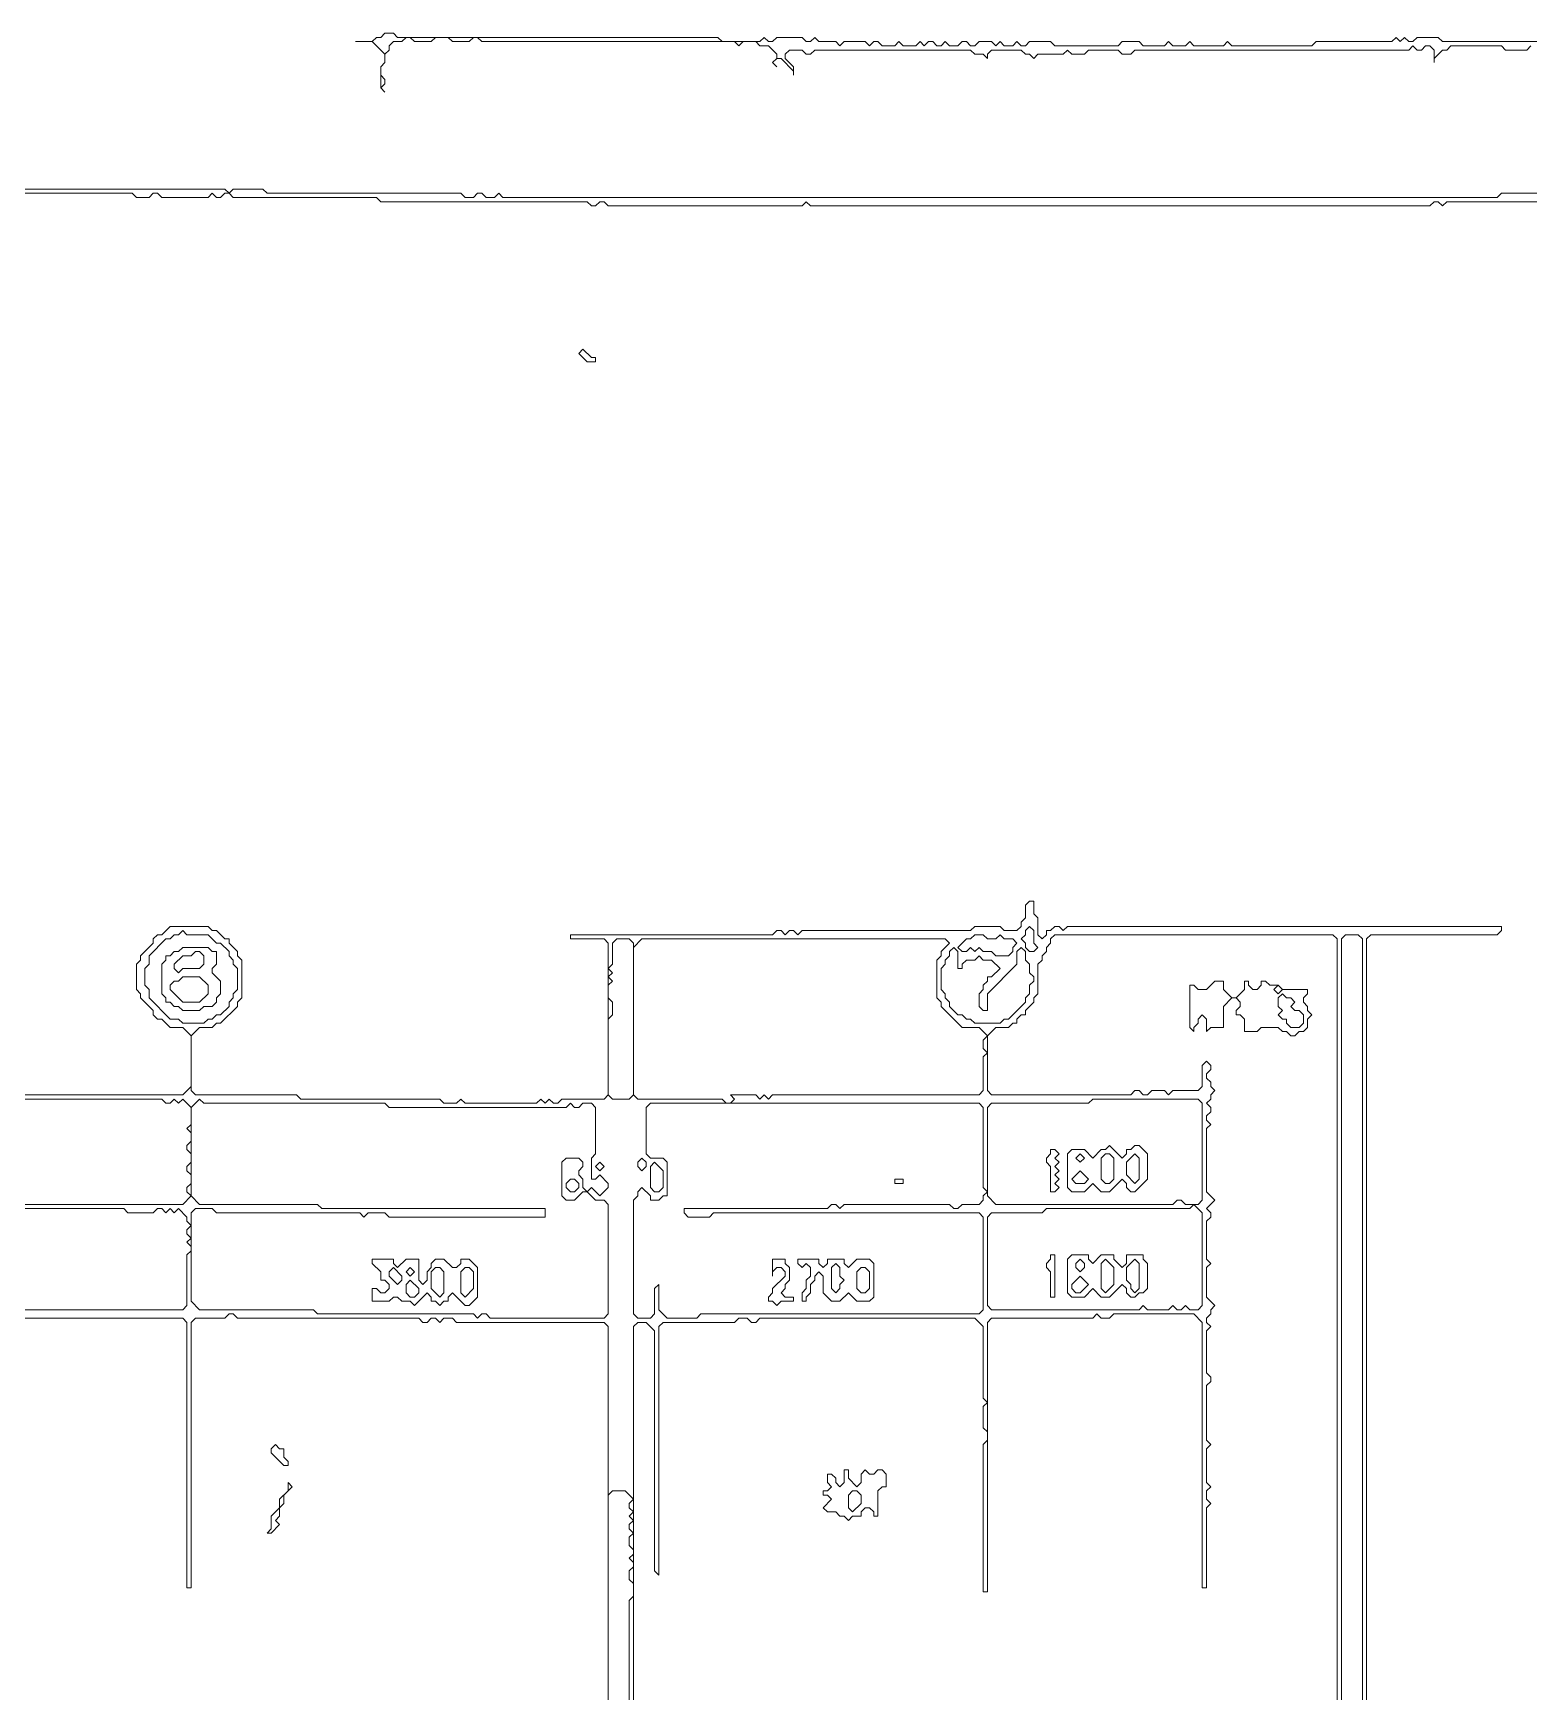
# Model space of a CAD drawing. Extents: x 4 to 2473, y 19 to 1752.
# Drawn here: x 1626.5 to 1981.5, y 1357.3 to 1751 of the extents above; entities that cross this region are included whole.
import ezdxf

# ---------------------------------------------------------------- set-up
doc = ezdxf.new("R2010")
doc.units = 0
doc.layers.add('TRACE_CURVE', color=3, linetype='Continuous', lineweight=0)
doc.layers.add('TRACE_TEXT_SYMBOL', color=6, linetype='Continuous', lineweight=0)

msp = doc.modelspace()

# ---------------------------------------------------------------- linework, layer by layer
at = {"layer": 'TRACE_CURVE', "color": 3}
for points in [[(1673, 1713), (1672, 1714), (1458, 1714)], [(1470, 1713), (1650, 1713), (1651, 1712), (1654, 1712), (1655, 1713), (1656, 1713), (1657, 1712), (1668, 1712), (1669, 1713), (1670, 1712), (1671, 1712), (1672, 1713), (1673, 1713), (1674, 1712), (1708, 1712), (1709, 1711), (1758, 1711)], [(1992, 1713), (1975, 1713), (1974, 1712), (1738, 1712), (1737, 1713), (1736, 1712), (1734, 1712), (1733, 1713), (1732, 1713), (1731, 1712), (1729, 1712), (1728, 1713), (1682, 1713), (1681, 1714), (1674, 1714), (1673, 1713)], [(1758, 1711), (1759, 1710), (1760, 1710), (1761, 1711), (1762, 1711), (1763, 1710), (1809, 1710), (1810, 1711), (1811, 1710), (1958, 1710), (1959, 1711), (1960, 1711), (1961, 1710), (1962, 1711), (2011, 1711)], [(1863, 1545), (1862, 1544), (1862, 1541), (1861, 1540), (1861, 1539), (1860, 1538), (1857, 1538), (1856, 1539), (1850, 1539), (1849, 1538), (1809, 1538), (1808, 1537), (1807, 1538), (1806, 1538), (1805, 1537), (1804, 1538), (1803, 1538), (1802, 1537), (1754, 1537), (1754, 1536), (1762, 1536), (1763, 1535), (1763, 1499), (1762, 1498), (1752, 1498), (1751, 1497), (1750, 1497), (1749, 1498), (1748, 1497), (1747, 1498), (1746, 1497), (1729, 1497), (1728, 1498), (1727, 1497), (1724, 1497), (1723, 1498), (1690, 1498), (1689, 1499), (1665, 1499), (1664, 1500), (1664, 1513), (1666, 1515), (1669, 1515), (1670, 1516), (1671, 1516), (1675, 1520), (1675, 1521), (1676, 1522), (1676, 1531), (1675, 1532), (1675, 1533), (1673, 1535), (1673, 1536), (1672, 1536), (1670, 1538), (1669, 1538), (1668, 1539), (1659, 1539), (1657, 1537), (1656, 1537), (1655, 1536), (1655, 1535), (1652, 1532), (1652, 1531)], [(1975, 1538), (1975, 1539), (1872, 1539), (1871, 1538), (1870, 1539), (1869, 1539), (1868, 1538), (1867, 1538), (1867, 1537), (1866, 1536), (1865, 1537), (1865, 1541), (1864, 1542), (1864, 1545), (1863, 1545)], [(1853, 1500), (1853, 1513), (1855, 1515), (1858, 1515), (1859, 1516), (1860, 1516), (1860, 1517), (1861, 1518), (1862, 1518), (1862, 1519), (1864, 1521), (1864, 1522), (1865, 1523), (1865, 1530), (1866, 1531), (1866, 1532), (1867, 1533), (1867, 1534), (1868, 1535), (1868, 1536)], [(1868, 1536), (1869, 1537), (1935, 1537), (1936, 1536), (1936, 1342)], [(1943, 1342), (1943, 1536), (1944, 1537), (1974, 1537), (1975, 1538)], [(1652, 1531), (1651, 1530), (1651, 1524), (1652, 1523), (1652, 1522), (1655, 1519), (1655, 1518), (1656, 1517), (1657, 1517), (1659, 1515), (1662, 1515), (1664, 1513), (1664, 1501), (1662, 1499), (1623, 1499)], [(1904, 1445), (1904, 1382), (1905, 1382), (1905, 1401), (1906, 1402), (1905, 1403), (1905, 1405), (1906, 1406), (1905, 1407), (1905, 1415), (1906, 1416), (1905, 1417), (1905, 1430), (1906, 1431), (1906, 1432), (1905, 1433), (1905, 1443), (1906, 1444), (1905, 1445), (1905, 1446), (1906, 1447), (1906, 1448), (1907, 1449), (1905, 1451), (1905, 1458), (1906, 1459), (1905, 1460), (1905, 1469), (1906, 1470), (1906, 1471), (1905, 1472), (1907, 1474), (1905, 1476), (1905, 1491), (1906, 1492), (1905, 1493), (1905, 1494), (1906, 1495), (1906, 1496), (1905, 1497), (1906, 1498), (1906, 1499), (1907, 1500), (1906, 1501), (1906, 1502), (1905, 1503), (1905, 1504), (1906, 1505), (1906, 1506), (1905, 1507), (1904, 1506), (1904, 1501), (1903, 1500), (1897, 1500), (1896, 1499), (1895, 1500), (1892, 1500), (1891, 1499), (1890, 1499), (1889, 1500), (1888, 1500), (1887, 1499), (1854, 1499), (1853, 1500)], [(1576, 1498), (1657, 1498), (1658, 1497), (1659, 1497), (1660, 1498), (1661, 1497), (1662, 1498), (1664, 1496), (1664, 1492), (1663, 1491), (1664, 1490), (1664, 1488), (1663, 1487), (1663, 1486), (1664, 1485), (1664, 1483), (1663, 1482), (1663, 1481), (1664, 1480), (1664, 1478), (1663, 1477), (1663, 1476), (1664, 1475), (1662, 1473), (1559, 1473)], [(1666, 1498), (1667, 1497), (1710, 1497), (1711, 1496), (1753, 1496), (1754, 1497), (1755, 1496), (1756, 1496), (1757, 1497), (1759, 1497), (1760, 1496), (1760, 1485), (1759, 1484), (1759, 1479), (1760, 1479), (1761, 1480), (1763, 1478), (1763, 1477), (1761, 1475), (1759, 1477), (1758, 1476), (1757, 1477), (1757, 1479), (1756, 1480), (1756, 1481), (1757, 1482), (1757, 1483), (1756, 1484), (1753, 1484), (1752, 1483), (1752, 1475), (1753, 1474), (1755, 1474), (1757, 1476), (1758, 1476), (1760, 1474), (1762, 1474), (1763, 1473), (1763, 1447), (1762, 1446), (1735, 1446), (1734, 1447), (1733, 1447), (1732, 1446), (1731, 1447), (1694, 1447), (1693, 1448), (1666, 1448), (1664, 1450), (1664, 1471), (1665, 1472), (1669, 1472), (1670, 1471), (1704, 1471), (1705, 1470), (1706, 1471), (1710, 1471), (1711, 1470), (1748, 1470), (1748, 1472), (1695, 1472), (1694, 1473), (1666, 1473), (1664, 1475)], [(1664, 1475), (1664, 1496), (1666, 1498)], [(1547, 1472), (1648, 1472), (1649, 1471), (1655, 1471), (1656, 1472), (1657, 1472), (1658, 1471), (1659, 1472), (1660, 1471), (1661, 1472), (1663, 1470), (1663, 1469), (1664, 1468), (1663, 1467), (1663, 1466), (1664, 1465), (1663, 1464), (1664, 1463), (1664, 1462), (1663, 1461), (1663, 1449), (1662, 1448), (1555, 1448)], [(1618, 1446), (1662, 1446), (1663, 1445), (1663, 1382), (1664, 1382), (1664, 1445), (1665, 1446), (1672, 1446), (1673, 1447), (1674, 1447), (1675, 1446), (1718, 1446), (1719, 1445), (1720, 1445), (1721, 1446), (1722, 1446), (1723, 1445), (1724, 1446), (1726, 1446), (1727, 1445), (1762, 1445), (1763, 1444), (1763, 1350)], [(1769, 1344), (1769, 1444), (1770, 1445), (1772, 1445), (1774, 1443), (1774, 1386), (1775, 1385), (1775, 1444), (1776, 1445), (1793, 1445), (1794, 1446), (1796, 1446), (1797, 1445), (1798, 1445), (1799, 1446), (1850, 1446), (1852, 1444), (1852, 1427), (1853, 1426), (1852, 1425), (1852, 1420), (1853, 1419), (1853, 1417), (1852, 1416), (1852, 1381), (1853, 1381), (1853, 1445), (1854, 1446), (1878, 1446), (1879, 1447), (1880, 1446), (1882, 1446), (1883, 1447), (1902, 1447), (1904, 1445)], [(1763, 1344), (1763, 1404), (1764, 1405), (1767, 1405), (1769, 1403), (1768, 1402), (1768, 1401), (1769, 1400), (1768, 1399), (1769, 1398), (1768, 1397), (1768, 1396), (1769, 1395), (1768, 1394), (1768, 1392), (1769, 1391), (1769, 1390), (1768, 1389), (1769, 1388), (1769, 1387), (1768, 1386), (1768, 1384), (1769, 1383), (1769, 1380), (1768, 1379), (1768, 1344)]]:
    msp.add_lwpolyline(points, dxfattribs=at)
for points in [[(1661, 1537), (1662, 1538), (1663, 1537), (1668, 1537), (1670, 1535), (1671, 1535), (1673, 1533), (1673, 1532), (1674, 1531), (1674, 1530), (1675, 1529), (1675, 1524), (1674, 1523), (1674, 1522), (1673, 1521), (1673, 1520), (1671, 1518), (1670, 1518), (1669, 1517), (1668, 1517), (1667, 1516), (1662, 1516), (1661, 1517), (1659, 1517), (1654, 1522), (1654, 1524), (1653, 1525), (1653, 1529), (1654, 1530), (1654, 1532), (1658, 1536), (1659, 1536), (1660, 1537)], [(1764, 1535), (1765, 1536), (1768, 1536), (1769, 1535), (1769, 1499), (1768, 1498), (1764, 1498), (1763, 1499), (1763, 1517), (1764, 1518), (1764, 1521), (1763, 1522), (1763, 1525), (1764, 1526), (1763, 1527), (1764, 1528), (1763, 1529), (1764, 1530)], [(1771, 1536), (1843, 1536), (1844, 1535), (1842, 1533), (1842, 1532), (1841, 1531), (1841, 1522), (1842, 1521), (1842, 1520), (1847, 1515), (1851, 1515), (1853, 1513), (1852, 1512), (1852, 1510), (1853, 1509), (1852, 1508), (1852, 1500), (1851, 1499), (1802, 1499), (1801, 1498), (1800, 1499), (1799, 1498), (1798, 1499), (1792, 1499), (1793, 1498), (1792, 1497), (1791, 1497), (1790, 1498), (1770, 1498), (1769, 1499), (1769, 1534)], [(1849, 1536), (1850, 1537), (1852, 1537), (1853, 1536), (1855, 1536), (1856, 1537), (1857, 1536), (1859, 1536), (1860, 1535), (1859, 1534), (1859, 1533), (1858, 1532), (1855, 1532), (1854, 1533), (1852, 1533), (1851, 1534), (1850, 1533), (1849, 1534), (1848, 1533), (1847, 1533), (1846, 1534), (1848, 1536)], [(1862, 1538), (1863, 1539), (1864, 1538), (1864, 1535), (1865, 1534), (1864, 1533), (1863, 1533), (1862, 1534), (1862, 1535), (1861, 1536), (1862, 1537)], [(1937, 1536), (1938, 1537), (1941, 1537), (1942, 1536), (1942, 1342), (1941, 1341), (1939, 1341), (1938, 1340), (1937, 1341)], [(1844, 1533), (1845, 1534), (1846, 1533), (1846, 1529), (1847, 1529), (1847, 1530), (1848, 1531), (1850, 1531), (1851, 1532), (1852, 1531), (1854, 1531), (1856, 1529), (1854, 1527), (1853, 1527), (1853, 1526), (1852, 1525), (1852, 1524), (1851, 1523), (1851, 1520), (1852, 1519), (1853, 1519), (1853, 1523), (1860, 1530), (1860, 1533), (1861, 1534), (1862, 1533), (1862, 1531), (1863, 1530), (1863, 1528), (1864, 1527), (1864, 1526), (1863, 1525), (1863, 1523), (1862, 1522), (1862, 1521), (1858, 1517), (1857, 1517), (1856, 1516), (1850, 1516), (1849, 1517), (1848, 1517), (1847, 1518), (1846, 1518), (1844, 1520), (1844, 1521), (1843, 1522), (1843, 1523), (1842, 1524), (1842, 1529), (1843, 1530), (1843, 1531), (1844, 1532)], [(1772, 1496), (1773, 1497), (1851, 1497), (1852, 1496), (1852, 1477), (1853, 1476), (1852, 1475), (1852, 1474), (1851, 1473), (1847, 1473), (1846, 1472), (1845, 1472), (1844, 1473), (1819, 1473), (1818, 1472), (1817, 1473), (1816, 1473), (1815, 1472), (1781, 1472), (1781, 1471), (1782, 1470), (1787, 1470), (1788, 1471), (1851, 1471), (1852, 1470), (1852, 1448), (1851, 1447), (1785, 1447), (1784, 1446), (1777, 1446), (1775, 1448), (1775, 1454), (1774, 1453), (1774, 1447), (1773, 1446), (1770, 1446), (1769, 1447), (1769, 1474), (1770, 1475), (1770, 1476), (1771, 1477), (1773, 1475), (1773, 1474), (1775, 1474), (1776, 1475), (1777, 1475), (1777, 1483), (1776, 1484), (1773, 1484), (1772, 1485)], [(1877, 1497), (1878, 1498), (1903, 1498), (1904, 1497), (1904, 1474), (1903, 1473), (1900, 1473), (1899, 1474), (1898, 1474), (1897, 1473), (1855, 1473), (1853, 1475), (1853, 1496), (1854, 1497)], [(1760, 1482), (1761, 1483), (1762, 1482), (1761, 1481)], [(1770, 1483), (1771, 1484), (1772, 1483), (1772, 1482), (1771, 1481), (1770, 1482)], [(1773, 1482), (1774, 1483), (1776, 1481), (1776, 1477), (1775, 1476), (1774, 1476), (1773, 1477)], [(1753, 1478), (1754, 1479), (1755, 1479), (1756, 1478), (1756, 1477), (1755, 1476), (1754, 1476), (1753, 1477)], [(1901, 1472), (1902, 1473), (1904, 1471), (1904, 1449), (1903, 1448), (1901, 1448), (1900, 1449), (1899, 1448), (1898, 1448), (1897, 1449), (1896, 1448), (1891, 1448), (1890, 1449), (1889, 1448), (1854, 1448), (1853, 1449), (1853, 1470), (1854, 1471), (1866, 1471), (1867, 1472)]]:
    msp.add_lwpolyline(points, close=True, dxfattribs=at)
at = {"layer": 'TRACE_TEXT_SYMBOL', "color": 6}
for points in [[(1710, 1751), (1709, 1750), (1708, 1750), (1707, 1749), (1703, 1749), (1707, 1749), (1710, 1746), (1710, 1744), (1709, 1743), (1709, 1738), (1710, 1737), (1709, 1738), (1710, 1739), (1710, 1740), (1709, 1741), (1709, 1743), (1710, 1744), (1710, 1746), (1711, 1747), (1711, 1748), (1712, 1749), (1714, 1749), (1715, 1750), (1716, 1750), (1717, 1749), (1721, 1749), (1722, 1750), (1725, 1750), (1726, 1749), (1730, 1749), (1731, 1750), (1732, 1750), (1733, 1749), (1793, 1749), (1794, 1748), (1795, 1749), (1798, 1749), (1799, 1748), (1801, 1748), (1803, 1746), (1803, 1745), (1802, 1744), (1803, 1743), (1802, 1744), (1803, 1745), (1804, 1745), (1807, 1742), (1807, 1741), (1807, 1743), (1805, 1745), (1805, 1746), (1806, 1747), (1809, 1747), (1810, 1746), (1811, 1746), (1812, 1747), (1849, 1747), (1850, 1746), (1852, 1746), (1853, 1745), (1853, 1746), (1854, 1747), (1861, 1747), (1862, 1746)], [(1837, 1749), (1836, 1748), (1833, 1748), (1832, 1749), (1831, 1748), (1828, 1748), (1827, 1749), (1826, 1749), (1825, 1748), (1824, 1749), (1819, 1749), (1818, 1748), (1817, 1749), (1813, 1749), (1812, 1750), (1811, 1749), (1810, 1749), (1809, 1750), (1803, 1750), (1802, 1749), (1801, 1749), (1800, 1750), (1799, 1749), (1790, 1749), (1789, 1750), (1713, 1750), (1712, 1751), (1710, 1751)], [(1996, 1749), (1961, 1749), (1960, 1750), (1955, 1750), (1954, 1749), (1953, 1749), (1952, 1750), (1951, 1749), (1950, 1750), (1949, 1749), (1931, 1749), (1930, 1748), (1911, 1748), (1910, 1749), (1909, 1748), (1902, 1748), (1901, 1749), (1900, 1748), (1897, 1748), (1896, 1749), (1895, 1748), (1890, 1748), (1889, 1749), (1885, 1749), (1884, 1748), (1869, 1748), (1868, 1749), (1863, 1749), (1862, 1748), (1861, 1748), (1860, 1749), (1859, 1748), (1857, 1748), (1856, 1749), (1855, 1748), (1854, 1749), (1851, 1749), (1850, 1748), (1849, 1748), (1848, 1749), (1847, 1749), (1846, 1748), (1844, 1748), (1843, 1749), (1842, 1748), (1841, 1748), (1840, 1749), (1839, 1749), (1838, 1748), (1837, 1749)], [(1862, 1746), (1863, 1746), (1864, 1745), (1865, 1746), (1871, 1746), (1872, 1747), (1873, 1746), (1876, 1746), (1877, 1747), (1884, 1747), (1885, 1746), (1887, 1746), (1888, 1747), (1953, 1747), (1954, 1748), (1955, 1747), (1956, 1747), (1957, 1748), (1958, 1748), (1959, 1747), (1959, 1744), (1959, 1745), (1961, 1747), (1962, 1747), (1963, 1748), (1975, 1748), (1976, 1747), (1981, 1747), (1982, 1748)]]:
    msp.add_lwpolyline(points, dxfattribs=at)
for points in [[(1757, 1676), (1756, 1675), (1758, 1673), (1760, 1673), (1760, 1674), (1759, 1674)], [(1662, 1534), (1661, 1533), (1660, 1533), (1659, 1532), (1658, 1532), (1658, 1531), (1657, 1530), (1657, 1523), (1658, 1522), (1658, 1521), (1659, 1521), (1660, 1520), (1661, 1520), (1662, 1519), (1666, 1519), (1667, 1520), (1669, 1520), (1670, 1521), (1670, 1522), (1671, 1523), (1671, 1526), (1669, 1528), (1669, 1529), (1670, 1530), (1670, 1533), (1669, 1533), (1668, 1534)], [(1664, 1532), (1665, 1533), (1666, 1533), (1667, 1532), (1667, 1530), (1666, 1529), (1662, 1529), (1661, 1528), (1660, 1529), (1660, 1530), (1662, 1532)], [(1661, 1526), (1662, 1527), (1666, 1527), (1668, 1525), (1668, 1523), (1666, 1521), (1662, 1521), (1659, 1524), (1659, 1525), (1660, 1526)], [(1907, 1526), (1905, 1524), (1903, 1524), (1902, 1525), (1901, 1525), (1901, 1515), (1902, 1514), (1902, 1515), (1903, 1516), (1903, 1517), (1904, 1518), (1905, 1517), (1905, 1514), (1906, 1515), (1909, 1515), (1909, 1520), (1911, 1522), (1912, 1522), (1913, 1521), (1913, 1520), (1912, 1519), (1912, 1518), (1913, 1518), (1914, 1517), (1914, 1514), (1917, 1514), (1918, 1515), (1922, 1515), (1923, 1514), (1924, 1514), (1925, 1513), (1926, 1513), (1927, 1514), (1928, 1514), (1929, 1515), (1929, 1517), (1930, 1518), (1929, 1519), (1929, 1520), (1928, 1521), (1928, 1522), (1929, 1523), (1929, 1524), (1923, 1524), (1922, 1525), (1920, 1525), (1919, 1526), (1918, 1526), (1918, 1525), (1917, 1524), (1916, 1524), (1915, 1525), (1915, 1526), (1914, 1526), (1914, 1524), (1912, 1522), (1911, 1522), (1909, 1524), (1909, 1526)], [(1921, 1524), (1922, 1525), (1923, 1524), (1922, 1523)], [(1922, 1522), (1923, 1523), (1924, 1522), (1925, 1522), (1926, 1521), (1925, 1520), (1926, 1519), (1927, 1519), (1928, 1518), (1928, 1516), (1927, 1515), (1925, 1515), (1924, 1516), (1924, 1517), (1923, 1517), (1922, 1518), (1923, 1519), (1922, 1520)], [(1868, 1486), (1868, 1485), (1867, 1484), (1867, 1483), (1868, 1482), (1868, 1476), (1869, 1476), (1870, 1477), (1869, 1478), (1870, 1479), (1869, 1480), (1870, 1481), (1869, 1482), (1870, 1483), (1869, 1484), (1870, 1485), (1869, 1486)], [(1882, 1487), (1881, 1486), (1880, 1486), (1878, 1484), (1876, 1486), (1873, 1486), (1872, 1485), (1872, 1477), (1873, 1476), (1876, 1476), (1878, 1478), (1880, 1476), (1882, 1476), (1885, 1479), (1886, 1478), (1886, 1477), (1887, 1476), (1888, 1476), (1891, 1479), (1891, 1485), (1889, 1487), (1888, 1487), (1887, 1486), (1886, 1486), (1886, 1485), (1885, 1484)], [(1874, 1484), (1875, 1485), (1876, 1484), (1875, 1483)], [(1880, 1484), (1881, 1485), (1882, 1485), (1883, 1484), (1883, 1479), (1882, 1478), (1881, 1478), (1880, 1479)], [(1888, 1485), (1889, 1484), (1889, 1479), (1888, 1478), (1886, 1480), (1886, 1483)], [(1875, 1481), (1877, 1479), (1876, 1478), (1874, 1478), (1873, 1479)], [(1831, 1479), (1833, 1479), (1833, 1478), (1831, 1478)], [(1868, 1461), (1868, 1460), (1867, 1459), (1867, 1458), (1868, 1457), (1868, 1451), (1869, 1451), (1869, 1461)], [(1873, 1461), (1872, 1460), (1872, 1452), (1873, 1451), (1876, 1451), (1878, 1453), (1880, 1451), (1882, 1451), (1885, 1454), (1886, 1453), (1886, 1452), (1887, 1451), (1888, 1451), (1889, 1452), (1890, 1452), (1891, 1453), (1891, 1459), (1890, 1460), (1890, 1461), (1886, 1461), (1886, 1459), (1885, 1458), (1883, 1460), (1883, 1461), (1880, 1461), (1878, 1459), (1877, 1460), (1877, 1461)], [(1707, 1460), (1707, 1459), (1709, 1457), (1709, 1455), (1710, 1455), (1711, 1454), (1711, 1453), (1710, 1452), (1709, 1452), (1708, 1453), (1707, 1453), (1707, 1450), (1711, 1450), (1712, 1451), (1713, 1451), (1714, 1450), (1716, 1450), (1717, 1449), (1720, 1452), (1721, 1451), (1721, 1450), (1722, 1450), (1723, 1449), (1724, 1450), (1725, 1450), (1725, 1451), (1726, 1452), (1729, 1449), (1730, 1449), (1732, 1451), (1732, 1458), (1730, 1460), (1728, 1460), (1728, 1459), (1727, 1458), (1726, 1458), (1724, 1460), (1722, 1460), (1721, 1459), (1721, 1458), (1720, 1457), (1720, 1455), (1719, 1454), (1718, 1455), (1718, 1460), (1715, 1460), (1713, 1458), (1712, 1459), (1712, 1460)], [(1711, 1457), (1712, 1458), (1714, 1456), (1714, 1455), (1713, 1454), (1711, 1456)], [(1715, 1457), (1716, 1458), (1717, 1457), (1716, 1456)], [(1721, 1457), (1722, 1458), (1723, 1458), (1724, 1457), (1724, 1452), (1723, 1451), (1721, 1453)], [(1728, 1457), (1729, 1458), (1730, 1458), (1731, 1457), (1731, 1453), (1729, 1451), (1728, 1452)], [(1802, 1460), (1802, 1456), (1802, 1457), (1803, 1458), (1804, 1458), (1805, 1457), (1805, 1456), (1802, 1453), (1802, 1452), (1801, 1451), (1801, 1450), (1802, 1450), (1803, 1449), (1804, 1450), (1807, 1450), (1807, 1451), (1805, 1451), (1804, 1452), (1805, 1453), (1805, 1454), (1806, 1455), (1806, 1458), (1805, 1459), (1805, 1460)], [(1808, 1460), (1808, 1459), (1809, 1458), (1810, 1459), (1811, 1458), (1811, 1456), (1810, 1455), (1810, 1453), (1809, 1452), (1809, 1450), (1810, 1450), (1810, 1451), (1811, 1452), (1811, 1454), (1812, 1455), (1812, 1456), (1813, 1457), (1814, 1456), (1814, 1452), (1816, 1450), (1818, 1450), (1820, 1452), (1822, 1450), (1825, 1450), (1826, 1451), (1826, 1459), (1825, 1460), (1822, 1460), (1820, 1458), (1819, 1459), (1819, 1460), (1815, 1460), (1815, 1459), (1814, 1458), (1813, 1459), (1813, 1460)], [(1816, 1458), (1817, 1459), (1818, 1458), (1818, 1456), (1819, 1455), (1818, 1454), (1818, 1453), (1817, 1452), (1816, 1453)], [(1822, 1457), (1823, 1458), (1824, 1458), (1825, 1457), (1825, 1453), (1824, 1452), (1823, 1452), (1822, 1453)], [(1874, 1459), (1875, 1460), (1876, 1459), (1876, 1458), (1875, 1457), (1874, 1458)], [(1880, 1459), (1881, 1460), (1883, 1458), (1883, 1454), (1881, 1452), (1880, 1453)], [(1888, 1460), (1889, 1459), (1889, 1453), (1888, 1452), (1887, 1453), (1887, 1454), (1886, 1455), (1886, 1458)], [(1715, 1454), (1716, 1455), (1718, 1453), (1718, 1452), (1717, 1451), (1716, 1451), (1715, 1452)], [(1875, 1456), (1877, 1454), (1875, 1452), (1874, 1452), (1873, 1453), (1873, 1454)], [(1684, 1416), (1683, 1415), (1683, 1414), (1686, 1411), (1687, 1411), (1687, 1412), (1686, 1413), (1686, 1415), (1685, 1415)], [(1819, 1410), (1819, 1407), (1818, 1406), (1817, 1407), (1817, 1408), (1816, 1409), (1815, 1409), (1815, 1407), (1816, 1406), (1815, 1405), (1814, 1405), (1814, 1404), (1815, 1404), (1816, 1403), (1814, 1401), (1815, 1400), (1817, 1400), (1818, 1399), (1819, 1399), (1820, 1398), (1821, 1399), (1823, 1399), (1823, 1400), (1824, 1401), (1825, 1401), (1826, 1400), (1826, 1399), (1827, 1399), (1827, 1405), (1828, 1406), (1829, 1406), (1829, 1409), (1828, 1410), (1827, 1410), (1826, 1409), (1825, 1409), (1824, 1410), (1823, 1409), (1823, 1407), (1822, 1406), (1820, 1408), (1820, 1410)], [(1687, 1407), (1687, 1405), (1685, 1403), (1685, 1401), (1683, 1399), (1683, 1396), (1682, 1395), (1683, 1395), (1685, 1397), (1684, 1398), (1685, 1399), (1685, 1401), (1686, 1402), (1686, 1404), (1688, 1406)], [(1820, 1404), (1821, 1405), (1822, 1405), (1823, 1404), (1823, 1402), (1821, 1400), (1820, 1401)]]:
    msp.add_lwpolyline(points, close=True, dxfattribs=at)

doc.saveas('drawing.dxf')
